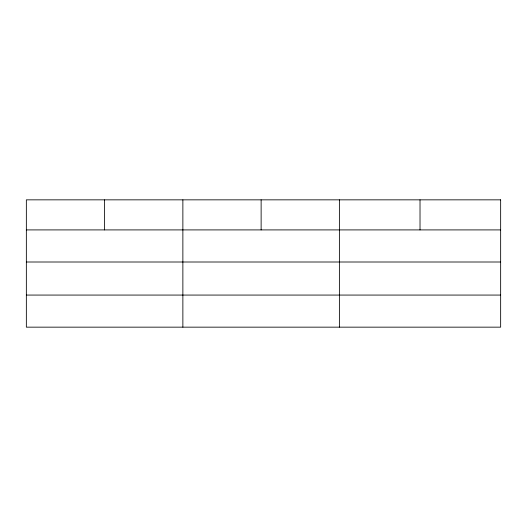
<?xml version="1.0" encoding="UTF-8"?>
<svg xmlns="http://www.w3.org/2000/svg" width="527" height="527" viewBox="0 0 527 527"><rect width="100%" height="100%" fill="white"/><g stroke="black" fill="none" stroke-linecap="round" stroke-linejoin="round"><path stroke-width="0.79" d="M26.35 229.91L500.65 229.91M26.35 262.005L500.65 262.005M26.35 295.067L500.65 295.067M420.019 199.845L420.019 229.91M339.388 199.845L339.388 327.155M261.128 199.845L261.128 229.91M182.869 199.845L182.869 327.155M104.609 199.845L104.609 229.91M500.65 199.845L26.35 199.845L26.35 327.155L500.65 327.155L500.65 199.845"/></g></svg>
